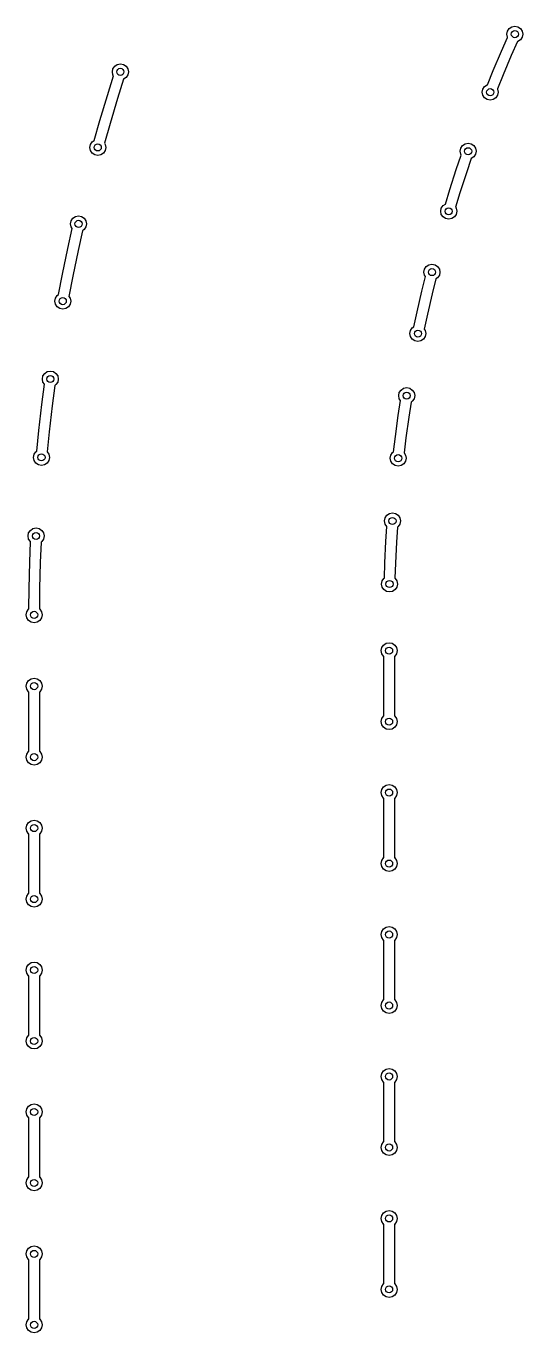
# Model space of a CAD drawing. Extents: x 97 to 313, y -170 to 213.
# Drawn here: x 112.93 to 126.92, y 142.21 to 179.03 of the extents above; entities that cross this region are included whole.
import ezdxf

# ---------------------------------------------------------------- set-up
doc = ezdxf.new("R2010")
doc.units = 0
doc.layers.add('BLACK', color=7, linetype='CONTINUOUS')

msp = doc.modelspace()

# ---------------------------------------------------------------- linework, layer by layer
at = {"layer": 'BLACK', "linetype": 'CONTINUOUS'}
for p, q in [((126.491, 178.892), (126.539, 178.965)), ((126.539, 178.965), (126.612, 179.014)), ((126.612, 179.014), (126.698, 179.031)), ((126.698, 179.031), (126.785, 179.014)), ((126.785, 179.014), (126.858, 178.965)), ((126.858, 178.965), (126.906, 178.892)), ((126.321, 178.324), (126.494, 178.715)), ((126.473, 178.806), (126.491, 178.892)), ((126.491, 178.72), (126.473, 178.806)), ((126.494, 178.715), (126.491, 178.72)), ((126.768, 178.595), (126.595, 178.205)), ((126.785, 178.598), (126.768, 178.595)), ((126.858, 178.647), (126.785, 178.598)), ((126.906, 178.72), (126.858, 178.647)), ((126.906, 178.892), (126.923, 178.806)), ((126.923, 178.806), (126.906, 178.72)), ((126.088, 177.777), (126.321, 178.324)), ((126.595, 178.205), (126.364, 177.662)), ((115.359, 177.743), (115.376, 177.829)), ((115.376, 177.829), (115.425, 177.902)), ((115.425, 177.902), (115.498, 177.95)), ((115.498, 177.95), (115.584, 177.968)), ((115.584, 177.968), (115.67, 177.95)), ((115.67, 177.95), (115.743, 177.902)), ((115.743, 177.902), (115.792, 177.829)), ((115.792, 177.829), (115.809, 177.743)), ((115.218, 177.081), (115.392, 177.633)), ((115.376, 177.656), (115.359, 177.743)), ((115.392, 177.633), (115.376, 177.656)), ((115.676, 177.538), (115.504, 176.993)), ((115.743, 177.583), (115.676, 177.538)), ((115.792, 177.656), (115.743, 177.583)), ((115.809, 177.743), (115.792, 177.656)), ((125.927, 177.38), (126.088, 177.777)), ((126.364, 177.662), (126.204, 177.267)), ((125.778, 177.17), (125.795, 177.256)), ((125.795, 177.084), (125.778, 177.17)), ((125.795, 177.256), (125.844, 177.329)), ((125.844, 177.329), (125.917, 177.378)), ((125.917, 177.378), (125.927, 177.38)), ((126.204, 177.267), (126.211, 177.256)), ((126.211, 177.256), (126.228, 177.17)), ((126.228, 177.17), (126.211, 177.084)), ((115.005, 176.369), (115.218, 177.081)), ((115.504, 176.993), (115.292, 176.286)), ((125.844, 177.011), (125.795, 177.084)), ((125.917, 176.962), (125.844, 177.011)), ((126.003, 176.945), (125.917, 176.962)), ((126.089, 176.962), (126.003, 176.945)), ((126.162, 177.011), (126.089, 176.962)), ((126.211, 177.084), (126.162, 177.011)), ((114.847, 175.813), (115.005, 176.369)), ((115.292, 176.286), (115.135, 175.73)), ((114.722, 175.614), (114.739, 175.7)), ((114.739, 175.7), (114.788, 175.773)), ((114.788, 175.773), (114.847, 175.813)), ((115.135, 175.73), (115.155, 175.7)), ((115.155, 175.7), (115.172, 175.614)), ((125.173, 175.592), (125.222, 175.665)), ((125.222, 175.665), (125.295, 175.714)), ((125.295, 175.714), (125.381, 175.731)), ((125.381, 175.731), (125.467, 175.714)), ((125.467, 175.714), (125.54, 175.665)), ((125.54, 175.665), (125.589, 175.592)), ((114.739, 175.528), (114.722, 175.614)), ((114.788, 175.455), (114.739, 175.528)), ((114.861, 175.406), (114.788, 175.455)), ((114.947, 175.389), (114.861, 175.406)), ((115.033, 175.406), (114.947, 175.389)), ((115.106, 175.455), (115.033, 175.406)), ((115.155, 175.528), (115.106, 175.455)), ((115.172, 175.614), (115.155, 175.528)), ((125.048, 174.992), (125.187, 175.4)), ((125.156, 175.506), (125.173, 175.592)), ((125.173, 175.42), (125.156, 175.506)), ((125.187, 175.4), (125.173, 175.42)), ((125.468, 175.298), (125.332, 174.898)), ((125.54, 175.347), (125.468, 175.298)), ((125.589, 175.42), (125.54, 175.347)), ((125.589, 175.592), (125.606, 175.506)), ((125.606, 175.506), (125.589, 175.42)), ((124.865, 174.426), (125.048, 174.992)), ((125.332, 174.898), (125.15, 174.336)), ((124.739, 174.016), (124.865, 174.426)), ((125.15, 174.336), (125.024, 173.927)), ((124.609, 173.814), (124.626, 173.901)), ((124.626, 173.728), (124.609, 173.814)), ((124.626, 173.901), (124.675, 173.974)), ((124.675, 173.974), (124.739, 174.016)), ((125.024, 173.927), (125.042, 173.901)), ((125.042, 173.901), (125.059, 173.814)), ((125.059, 173.814), (125.042, 173.728)), ((114.18, 173.46), (114.197, 173.546)), ((114.197, 173.374), (114.18, 173.46)), ((114.197, 173.546), (114.246, 173.619)), ((114.246, 173.619), (114.319, 173.668)), ((114.319, 173.668), (114.405, 173.685)), ((114.405, 173.685), (114.491, 173.668)), ((114.491, 173.668), (114.564, 173.619)), ((114.564, 173.619), (114.613, 173.546)), ((114.613, 173.546), (114.63, 173.46)), ((114.63, 173.46), (114.613, 173.374)), ((124.675, 173.655), (124.626, 173.728)), ((124.748, 173.607), (124.675, 173.655)), ((124.834, 173.589), (124.748, 173.607)), ((124.92, 173.607), (124.834, 173.589)), ((124.993, 173.655), (124.92, 173.607)), ((125.042, 173.728), (124.993, 173.655)), ((114.099, 172.768), (114.224, 173.334)), ((114.224, 173.334), (114.197, 173.374)), ((114.515, 173.268), (114.392, 172.706)), ((114.564, 173.301), (114.515, 173.268)), ((114.613, 173.374), (114.564, 173.301)), ((113.95, 172.04), (114.099, 172.768)), ((114.392, 172.706), (114.243, 171.983)), ((124.203, 172.26), (124.276, 172.309)), ((124.276, 172.309), (124.362, 172.326)), ((124.362, 172.326), (124.448, 172.309)), ((124.448, 172.309), (124.521, 172.26)), ((113.842, 171.47), (113.95, 172.04)), ((114.243, 171.983), (114.136, 171.416)), ((124.076, 171.56), (124.178, 171.979)), ((124.137, 172.101), (124.154, 172.187)), ((124.154, 172.015), (124.137, 172.101)), ((124.154, 172.187), (124.203, 172.26)), ((124.178, 171.979), (124.154, 172.015)), ((124.521, 171.942), (124.468, 171.907)), ((124.521, 172.26), (124.57, 172.187)), ((124.57, 172.015), (124.521, 171.942)), ((124.57, 172.187), (124.587, 172.101)), ((124.587, 172.101), (124.57, 172.015)), ((124.468, 171.907), (124.367, 171.492)), ((113.735, 171.283), (113.752, 171.369)), ((113.752, 171.197), (113.735, 171.283)), ((113.752, 171.369), (113.801, 171.442)), ((113.801, 171.442), (113.842, 171.47)), ((114.136, 171.416), (114.168, 171.369)), ((114.168, 171.369), (114.185, 171.283)), ((114.185, 171.283), (114.168, 171.197)), ((123.944, 170.98), (124.076, 171.56)), ((124.367, 171.492), (124.236, 170.916)), ((113.801, 171.124), (113.752, 171.197)), ((113.874, 171.075), (113.801, 171.124)), ((113.96, 171.058), (113.874, 171.075)), ((114.046, 171.075), (113.96, 171.058)), ((114.119, 171.124), (114.046, 171.075)), ((114.168, 171.197), (114.119, 171.124)), ((123.854, 170.558), (123.944, 170.98)), ((124.236, 170.916), (124.147, 170.497)), ((123.759, 170.454), (123.808, 170.527)), ((123.808, 170.527), (123.854, 170.558)), ((124.147, 170.497), (124.175, 170.454)), ((123.742, 170.368), (123.759, 170.454)), ((123.759, 170.282), (123.742, 170.368)), ((123.808, 170.209), (123.759, 170.282)), ((123.881, 170.16), (123.808, 170.209)), ((123.967, 170.143), (123.881, 170.16)), ((124.053, 170.16), (123.967, 170.143)), ((124.126, 170.209), (124.053, 170.16)), ((124.175, 170.282), (124.126, 170.209)), ((124.175, 170.454), (124.192, 170.368)), ((124.192, 170.368), (124.175, 170.282)), ((113.386, 169.089), (113.403, 169.175)), ((113.403, 169.003), (113.386, 169.089)), ((113.403, 169.175), (113.452, 169.248)), ((113.442, 168.946), (113.403, 169.003)), ((113.452, 169.248), (113.525, 169.297)), ((113.525, 169.297), (113.611, 169.314)), ((113.611, 169.314), (113.697, 169.297)), ((113.697, 169.297), (113.77, 169.248)), ((113.77, 169.248), (113.819, 169.175)), ((113.819, 169.003), (113.77, 168.93)), ((113.819, 169.175), (113.836, 169.089)), ((113.836, 169.089), (113.819, 169.003)), ((113.368, 168.373), (113.442, 168.946)), ((113.738, 168.908), (113.664, 168.337)), ((113.77, 168.93), (113.738, 168.908)), ((123.425, 168.62), (123.442, 168.706)), ((123.442, 168.706), (123.49, 168.779)), ((123.49, 168.779), (123.563, 168.828)), ((123.563, 168.828), (123.65, 168.845)), ((123.65, 168.845), (123.736, 168.828)), ((123.736, 168.828), (123.809, 168.779)), ((123.809, 168.779), (123.857, 168.706)), ((123.857, 168.706), (123.875, 168.62)), ((113.284, 167.635), (113.368, 168.373)), ((113.664, 168.337), (113.581, 167.604)), ((123.413, 168.056), (123.477, 168.481)), ((123.442, 168.534), (123.425, 168.62)), ((123.477, 168.481), (123.442, 168.534)), ((123.772, 168.437), (123.708, 168.013)), ((123.809, 168.461), (123.772, 168.437)), ((123.857, 168.534), (123.809, 168.461)), ((123.875, 168.62), (123.857, 168.534)), ((123.332, 167.466), (123.413, 168.056)), ((123.708, 168.013), (123.629, 167.428)), ((113.227, 167.058), (113.284, 167.635)), ((113.581, 167.604), (113.525, 167.033)), ((123.28, 167.037), (123.332, 167.466)), ((123.629, 167.428), (123.577, 167.005)), ((113.136, 166.881), (113.153, 166.968)), ((113.153, 166.795), (113.136, 166.881)), ((113.153, 166.968), (113.201, 167.041)), ((113.201, 166.722), (113.153, 166.795)), ((113.201, 167.041), (113.227, 167.058)), ((113.568, 166.795), (113.52, 166.722)), ((113.525, 167.033), (113.568, 166.968)), ((113.568, 166.968), (113.586, 166.881)), ((113.586, 166.881), (113.568, 166.795)), ((123.185, 166.858), (123.202, 166.945)), ((123.202, 166.772), (123.185, 166.858)), ((123.202, 166.945), (123.251, 167.018)), ((123.251, 167.018), (123.28, 167.037)), ((123.577, 167.005), (123.618, 166.945)), ((123.618, 166.945), (123.635, 166.858)), ((123.635, 166.858), (123.618, 166.772)), ((113.274, 166.674), (113.201, 166.722)), ((113.361, 166.656), (113.274, 166.674)), ((113.447, 166.674), (113.361, 166.656)), ((113.52, 166.722), (113.447, 166.674)), ((123.251, 166.699), (123.202, 166.772)), ((123.324, 166.651), (123.251, 166.699)), ((123.41, 166.633), (123.324, 166.651)), ((123.496, 166.651), (123.41, 166.633)), ((123.569, 166.699), (123.496, 166.651)), ((123.618, 166.772), (123.569, 166.699)), ((123.162, 165.297), (123.249, 165.314)), ((123.249, 165.314), (123.335, 165.297)), ((123.024, 165.089), (123.041, 165.175)), ((123.041, 165.003), (123.024, 165.089)), ((123.041, 165.175), (123.089, 165.248)), ((123.089, 164.931), (123.041, 165.003)), ((123.089, 165.248), (123.162, 165.297)), ((123.335, 165.297), (123.408, 165.248)), ((123.408, 165.248), (123.456, 165.175)), ((123.456, 165.003), (123.408, 164.93)), ((123.456, 165.175), (123.474, 165.089)), ((123.474, 165.089), (123.456, 165.003)), ((112.983, 164.666), (113, 164.752)), ((113, 164.579), (112.983, 164.666)), ((113, 164.752), (113.049, 164.825)), ((113.049, 164.506), (113, 164.579)), ((113.049, 164.825), (113.122, 164.873)), ((113.122, 164.873), (113.208, 164.891)), ((113.208, 164.891), (113.294, 164.873)), ((113.294, 164.873), (113.367, 164.825)), ((113.367, 164.825), (113.416, 164.752)), ((113.416, 164.579), (113.367, 164.506)), ((113.416, 164.752), (113.433, 164.666)), ((113.433, 164.666), (113.416, 164.579)), ((123.063, 164.506), (123.089, 164.931)), ((123.387, 164.916), (123.361, 164.49)), ((123.408, 164.93), (123.387, 164.916)), ((113.029, 163.931), (113.052, 164.505)), ((113.052, 164.505), (113.049, 164.506)), ((113.35, 164.495), (113.328, 163.921)), ((113.367, 164.506), (113.35, 164.495)), ((123.035, 163.912), (123.063, 164.506)), ((123.361, 164.49), (123.334, 163.9)), ((113.011, 163.188), (113.029, 163.931)), ((113.328, 163.921), (113.31, 163.183)), ((123.021, 163.482), (123.035, 163.912)), ((123.334, 163.9), (123.32, 163.476)), ((122.958, 163.399), (123.007, 163.472)), ((123.007, 163.472), (123.021, 163.482)), ((123.32, 163.476), (123.325, 163.472)), ((123.325, 163.472), (123.374, 163.399)), ((113.006, 162.61), (113.011, 163.188)), ((113.31, 163.183), (113.305, 162.609)), ((122.941, 163.313), (122.958, 163.399)), ((122.958, 163.227), (122.941, 163.313)), ((123.007, 163.154), (122.958, 163.227)), ((123.08, 163.105), (123.007, 163.154)), ((123.166, 163.088), (123.08, 163.105)), ((123.252, 163.105), (123.166, 163.088)), ((123.325, 163.154), (123.252, 163.105)), ((123.374, 163.227), (123.325, 163.154)), ((123.374, 163.399), (123.391, 163.313)), ((123.391, 163.313), (123.374, 163.227)), ((112.929, 162.444), (112.947, 162.53)), ((112.947, 162.358), (112.929, 162.444)), ((112.947, 162.53), (112.995, 162.603)), ((112.995, 162.603), (113.006, 162.61)), ((113.305, 162.609), (113.314, 162.603)), ((113.314, 162.603), (113.362, 162.53)), ((113.362, 162.53), (113.379, 162.444)), ((113.379, 162.444), (113.362, 162.358)), ((112.995, 162.285), (112.947, 162.358)), ((113.068, 162.236), (112.995, 162.285)), ((113.154, 162.219), (113.068, 162.236)), ((113.241, 162.236), (113.154, 162.219)), ((113.314, 162.285), (113.241, 162.236)), ((113.362, 162.358), (113.314, 162.285)), ((122.995, 161.594), (123.068, 161.643)), ((123.068, 161.643), (123.154, 161.66)), ((123.154, 161.66), (123.24, 161.643)), ((123.24, 161.643), (123.313, 161.594)), ((122.929, 161.435), (122.946, 161.521)), ((122.946, 161.349), (122.929, 161.435)), ((122.946, 161.521), (122.995, 161.594)), ((122.995, 161.276), (122.946, 161.349)), ((123.004, 161.27), (122.995, 161.276)), ((123.004, 159.6), (123.004, 161.27)), ((123.313, 161.276), (123.304, 161.27)), ((123.304, 161.27), (123.304, 159.6)), ((123.313, 161.594), (123.362, 161.521)), ((123.362, 161.349), (123.313, 161.276)), ((123.362, 161.521), (123.379, 161.435)), ((123.379, 161.435), (123.362, 161.349)), ((112.946, 160.521), (112.995, 160.594)), ((112.995, 160.594), (113.068, 160.643)), ((113.068, 160.643), (113.154, 160.66)), ((113.154, 160.66), (113.24, 160.643)), ((113.24, 160.643), (113.313, 160.594)), ((113.313, 160.594), (113.362, 160.521)), ((112.929, 160.435), (112.946, 160.521)), ((112.946, 160.349), (112.929, 160.435)), ((112.995, 160.276), (112.946, 160.349)), ((113.004, 160.27), (112.995, 160.276)), ((113.004, 158.6), (113.004, 160.27)), ((113.313, 160.276), (113.304, 160.27)), ((113.304, 160.27), (113.304, 158.6)), ((113.362, 160.349), (113.313, 160.276)), ((113.362, 160.521), (113.379, 160.435)), ((113.379, 160.435), (113.362, 160.349)), ((122.929, 159.435), (122.946, 159.521)), ((122.946, 159.349), (122.929, 159.435)), ((122.946, 159.521), (122.995, 159.594)), ((122.995, 159.594), (123.004, 159.6)), ((123.304, 159.6), (123.313, 159.594)), ((123.313, 159.594), (123.362, 159.521)), ((123.362, 159.521), (123.379, 159.435)), ((123.379, 159.435), (123.362, 159.349)), ((122.995, 159.276), (122.946, 159.349)), ((123.068, 159.227), (122.995, 159.276)), ((123.154, 159.21), (123.068, 159.227)), ((123.24, 159.227), (123.154, 159.21)), ((123.313, 159.276), (123.24, 159.227)), ((123.362, 159.349), (123.313, 159.276)), ((112.929, 158.435), (112.946, 158.521)), ((112.946, 158.349), (112.929, 158.435)), ((112.946, 158.521), (112.995, 158.594)), ((112.995, 158.276), (112.946, 158.349)), ((112.995, 158.594), (113.004, 158.6)), ((113.304, 158.6), (113.313, 158.594)), ((113.313, 158.594), (113.362, 158.521)), ((113.362, 158.349), (113.313, 158.276)), ((113.362, 158.521), (113.379, 158.435)), ((113.379, 158.435), (113.362, 158.349)), ((113.068, 158.227), (112.995, 158.276)), ((113.154, 158.21), (113.068, 158.227)), ((113.24, 158.227), (113.154, 158.21)), ((113.313, 158.276), (113.24, 158.227)), ((122.946, 157.522), (122.995, 157.595)), ((122.995, 157.595), (123.068, 157.644)), ((123.068, 157.644), (123.154, 157.661)), ((123.154, 157.661), (123.24, 157.644)), ((123.24, 157.644), (123.313, 157.595)), ((123.313, 157.595), (123.362, 157.522)), ((122.929, 157.436), (122.946, 157.522)), ((122.946, 157.35), (122.929, 157.436)), ((122.995, 157.277), (122.946, 157.35)), ((123.004, 157.271), (122.995, 157.277)), ((123.004, 155.601), (123.004, 157.271)), ((123.313, 157.277), (123.304, 157.271)), ((123.304, 157.271), (123.304, 155.601)), ((123.362, 157.35), (123.313, 157.277)), ((123.362, 157.522), (123.379, 157.436)), ((123.379, 157.436), (123.362, 157.35)), ((112.929, 156.436), (112.946, 156.522)), ((112.946, 156.522), (112.995, 156.595)), ((112.995, 156.595), (113.068, 156.644)), ((113.068, 156.644), (113.154, 156.661)), ((113.154, 156.661), (113.24, 156.644)), ((113.24, 156.644), (113.313, 156.595)), ((113.313, 156.595), (113.362, 156.522)), ((113.362, 156.522), (113.379, 156.436)), ((112.946, 156.35), (112.929, 156.436)), ((112.995, 156.277), (112.946, 156.35)), ((113.004, 156.271), (112.995, 156.277)), ((113.004, 154.601), (113.004, 156.271)), ((113.313, 156.277), (113.304, 156.271)), ((113.304, 156.271), (113.304, 154.601)), ((113.362, 156.35), (113.313, 156.277)), ((113.379, 156.436), (113.362, 156.35)), ((122.929, 155.436), (122.946, 155.522)), ((122.946, 155.35), (122.929, 155.436)), ((122.946, 155.522), (122.995, 155.595)), ((122.995, 155.595), (123.004, 155.601)), ((123.304, 155.601), (123.313, 155.595)), ((123.313, 155.595), (123.362, 155.522)), ((123.362, 155.522), (123.379, 155.436)), ((123.379, 155.436), (123.362, 155.35)), ((122.995, 155.277), (122.946, 155.35)), ((123.068, 155.228), (122.995, 155.277)), ((123.154, 155.211), (123.068, 155.228)), ((123.24, 155.228), (123.154, 155.211)), ((123.313, 155.277), (123.24, 155.228)), ((123.362, 155.35), (123.313, 155.277)), ((112.929, 154.436), (112.946, 154.522)), ((112.946, 154.35), (112.929, 154.436)), ((112.946, 154.522), (112.995, 154.595)), ((112.995, 154.277), (112.946, 154.35)), ((112.995, 154.595), (113.004, 154.601)), ((113.068, 154.228), (112.995, 154.277)), ((113.313, 154.277), (113.24, 154.228)), ((113.304, 154.601), (113.313, 154.595)), ((113.313, 154.595), (113.362, 154.522)), ((113.362, 154.35), (113.313, 154.277)), ((113.362, 154.522), (113.379, 154.436)), ((113.379, 154.436), (113.362, 154.35)), ((113.154, 154.211), (113.068, 154.228)), ((113.24, 154.228), (113.154, 154.211)), ((122.946, 153.523), (122.995, 153.596)), ((122.995, 153.596), (123.068, 153.645)), ((123.068, 153.645), (123.154, 153.662)), ((123.154, 153.662), (123.24, 153.645)), ((123.24, 153.645), (123.313, 153.596)), ((123.313, 153.596), (123.362, 153.523)), ((122.929, 153.437), (122.946, 153.523)), ((122.946, 153.351), (122.929, 153.437)), ((122.995, 153.278), (122.946, 153.351)), ((123.004, 153.272), (122.995, 153.278)), ((123.004, 151.602), (123.004, 153.272)), ((123.313, 153.278), (123.304, 153.272)), ((123.304, 153.272), (123.304, 151.602)), ((123.362, 153.351), (123.313, 153.278)), ((123.362, 153.523), (123.379, 153.437)), ((123.379, 153.437), (123.362, 153.351)), ((112.929, 152.437), (112.946, 152.523)), ((112.946, 152.351), (112.929, 152.437)), ((112.946, 152.523), (112.995, 152.596)), ((112.995, 152.596), (113.068, 152.645)), ((113.068, 152.645), (113.154, 152.662)), ((113.154, 152.662), (113.24, 152.645)), ((113.24, 152.645), (113.313, 152.596)), ((113.313, 152.596), (113.362, 152.523)), ((113.362, 152.523), (113.379, 152.437)), ((113.379, 152.437), (113.362, 152.351)), ((112.995, 152.278), (112.946, 152.351)), ((113.004, 152.272), (112.995, 152.278)), ((113.004, 150.602), (113.004, 152.272)), ((113.313, 152.278), (113.304, 152.272)), ((113.304, 152.272), (113.304, 150.602)), ((113.362, 152.351), (113.313, 152.278)), ((122.929, 151.437), (122.946, 151.523)), ((122.946, 151.351), (122.929, 151.437)), ((122.946, 151.523), (122.995, 151.596)), ((122.995, 151.278), (122.946, 151.351)), ((122.995, 151.596), (123.004, 151.602)), ((123.304, 151.602), (123.313, 151.596)), ((123.313, 151.596), (123.362, 151.523)), ((123.362, 151.351), (123.313, 151.278)), ((123.362, 151.523), (123.379, 151.437)), ((123.379, 151.437), (123.362, 151.351)), ((123.068, 151.229), (122.995, 151.278)), ((123.154, 151.212), (123.068, 151.229)), ((123.24, 151.229), (123.154, 151.212)), ((123.313, 151.278), (123.24, 151.229)), ((112.946, 150.523), (112.995, 150.596)), ((112.995, 150.596), (113.004, 150.602)), ((113.304, 150.602), (113.313, 150.596)), ((113.313, 150.596), (113.362, 150.523)), ((112.929, 150.437), (112.946, 150.523)), ((112.946, 150.351), (112.929, 150.437)), ((112.995, 150.278), (112.946, 150.351)), ((113.068, 150.229), (112.995, 150.278)), ((113.154, 150.212), (113.068, 150.229)), ((113.24, 150.229), (113.154, 150.212)), ((113.313, 150.278), (113.24, 150.229)), ((113.362, 150.351), (113.313, 150.278)), ((113.362, 150.523), (113.379, 150.437)), ((113.379, 150.437), (113.362, 150.351)), ((122.929, 149.438), (122.946, 149.524)), ((122.946, 149.524), (122.995, 149.597)), ((122.995, 149.597), (123.068, 149.646)), ((123.068, 149.646), (123.154, 149.663)), ((123.154, 149.663), (123.24, 149.646)), ((123.24, 149.646), (123.313, 149.597)), ((123.313, 149.597), (123.362, 149.524)), ((123.362, 149.524), (123.379, 149.438)), ((122.946, 149.352), (122.929, 149.438)), ((122.995, 149.279), (122.946, 149.352)), ((123.004, 149.272), (122.995, 149.279)), ((123.004, 147.603), (123.004, 149.272)), ((123.313, 149.279), (123.304, 149.272)), ((123.304, 149.272), (123.304, 147.603)), ((123.362, 149.352), (123.313, 149.279)), ((123.379, 149.438), (123.362, 149.352)), ((112.929, 148.438), (112.946, 148.524)), ((112.946, 148.352), (112.929, 148.438)), ((112.946, 148.524), (112.995, 148.597)), ((112.995, 148.597), (113.068, 148.646)), ((113.068, 148.646), (113.154, 148.663)), ((113.154, 148.663), (113.24, 148.646)), ((113.24, 148.646), (113.313, 148.597)), ((113.313, 148.597), (113.362, 148.524)), ((113.362, 148.524), (113.379, 148.438)), ((113.379, 148.438), (113.362, 148.352)), ((112.995, 148.279), (112.946, 148.352)), ((113.004, 148.272), (112.995, 148.279)), ((113.004, 146.603), (113.004, 148.272)), ((113.313, 148.279), (113.304, 148.272)), ((113.304, 148.272), (113.304, 146.603)), ((113.362, 148.352), (113.313, 148.279)), ((122.929, 147.438), (122.946, 147.524)), ((122.946, 147.352), (122.929, 147.438)), ((122.946, 147.524), (122.995, 147.597)), ((122.995, 147.279), (122.946, 147.352)), ((122.995, 147.597), (123.004, 147.603)), ((123.068, 147.23), (122.995, 147.279)), ((123.313, 147.279), (123.24, 147.23)), ((123.304, 147.603), (123.313, 147.597)), ((123.313, 147.597), (123.362, 147.524)), ((123.362, 147.352), (123.313, 147.279)), ((123.362, 147.524), (123.379, 147.438)), ((123.379, 147.438), (123.362, 147.352)), ((123.154, 147.213), (123.068, 147.23)), ((123.24, 147.23), (123.154, 147.213)), ((112.946, 146.524), (112.995, 146.597)), ((112.995, 146.597), (113.004, 146.603)), ((113.304, 146.603), (113.313, 146.597)), ((113.313, 146.597), (113.362, 146.524)), ((112.929, 146.438), (112.946, 146.524)), ((112.946, 146.352), (112.929, 146.438)), ((112.995, 146.279), (112.946, 146.352)), ((113.068, 146.23), (112.995, 146.279)), ((113.154, 146.213), (113.068, 146.23)), ((113.24, 146.23), (113.154, 146.213)), ((113.313, 146.279), (113.24, 146.23)), ((113.362, 146.352), (113.313, 146.279)), ((113.362, 146.524), (113.379, 146.438)), ((113.379, 146.438), (113.362, 146.352)), ((122.929, 145.439), (122.946, 145.525)), ((122.946, 145.352), (122.929, 145.439)), ((122.946, 145.525), (122.995, 145.598)), ((122.995, 145.598), (123.068, 145.646)), ((123.068, 145.646), (123.154, 145.664)), ((123.154, 145.664), (123.24, 145.646)), ((123.24, 145.646), (123.313, 145.598)), ((123.313, 145.598), (123.362, 145.525)), ((123.362, 145.525), (123.379, 145.439)), ((123.379, 145.439), (123.362, 145.352)), ((122.995, 145.279), (122.946, 145.352)), ((123.004, 145.273), (122.995, 145.279)), ((123.004, 143.604), (123.004, 145.273)), ((123.313, 145.279), (123.304, 145.273)), ((123.304, 145.273), (123.304, 143.604)), ((123.362, 145.352), (123.313, 145.279)), ((112.929, 144.439), (112.946, 144.525)), ((112.946, 144.352), (112.929, 144.439)), ((112.946, 144.525), (112.995, 144.598)), ((112.995, 144.279), (112.946, 144.352)), ((112.995, 144.598), (113.068, 144.646)), ((113.068, 144.646), (113.154, 144.664)), ((113.154, 144.664), (113.24, 144.646)), ((113.24, 144.646), (113.313, 144.598)), ((113.313, 144.598), (113.362, 144.525)), ((113.362, 144.352), (113.313, 144.279)), ((113.362, 144.525), (113.379, 144.439)), ((113.379, 144.439), (113.362, 144.352)), ((113.004, 144.273), (112.995, 144.279)), ((113.004, 142.604), (113.004, 144.273)), ((113.313, 144.279), (113.304, 144.273)), ((113.304, 144.273), (113.304, 142.604)), ((122.946, 143.525), (122.995, 143.598)), ((122.995, 143.598), (123.004, 143.604)), ((123.304, 143.604), (123.313, 143.598)), ((123.313, 143.598), (123.362, 143.525)), ((122.929, 143.439), (122.946, 143.525)), ((122.946, 143.352), (122.929, 143.439)), ((122.995, 143.279), (122.946, 143.352)), ((123.068, 143.231), (122.995, 143.279)), ((123.154, 143.214), (123.068, 143.231)), ((123.24, 143.231), (123.154, 143.214)), ((123.313, 143.279), (123.24, 143.231)), ((123.362, 143.352), (123.313, 143.279)), ((123.362, 143.525), (123.379, 143.439)), ((123.379, 143.439), (123.362, 143.352)), ((112.929, 142.439), (112.946, 142.525)), ((112.946, 142.525), (112.995, 142.598)), ((112.995, 142.598), (113.004, 142.604)), ((113.304, 142.604), (113.313, 142.598)), ((113.313, 142.598), (113.362, 142.525)), ((113.362, 142.525), (113.379, 142.439)), ((112.946, 142.352), (112.929, 142.439)), ((112.995, 142.279), (112.946, 142.352)), ((113.068, 142.231), (112.995, 142.279)), ((113.154, 142.214), (113.068, 142.231)), ((113.24, 142.231), (113.154, 142.214)), ((113.313, 142.279), (113.24, 142.231)), ((113.362, 142.352), (113.313, 142.279)), ((113.379, 142.439), (113.362, 142.352))]:
    msp.add_line(p, q, dxfattribs=at)
at = {"layer": 'BLACK'}
for centre in [(126.698, 178.806), (115.584, 177.743), (126.003, 177.17), (114.947, 175.614), (125.381, 175.506), (124.834, 173.814), (114.405, 173.46), (124.362, 172.101), (113.96, 171.283), (123.967, 170.368), (113.611, 169.089), (123.65, 168.62), (113.361, 166.881), (123.41, 166.858), (123.249, 165.089), (113.208, 164.666), (123.166, 163.313), (113.154, 162.444), (123.154, 161.435), (113.154, 160.435), (123.154, 159.435), (113.154, 158.435), (123.154, 157.436), (113.154, 156.436), (123.154, 155.436), (113.154, 154.436), (123.154, 153.437), (113.154, 152.437), (123.154, 151.437), (113.154, 150.437), (123.154, 149.438), (113.154, 148.438), (123.154, 147.438), (113.154, 146.438), (123.154, 145.439), (113.154, 144.439), (123.154, 143.439), (113.154, 142.439)]:
    msp.add_circle(centre, 0.1, dxfattribs=at)

doc.saveas('drawing.dxf')
